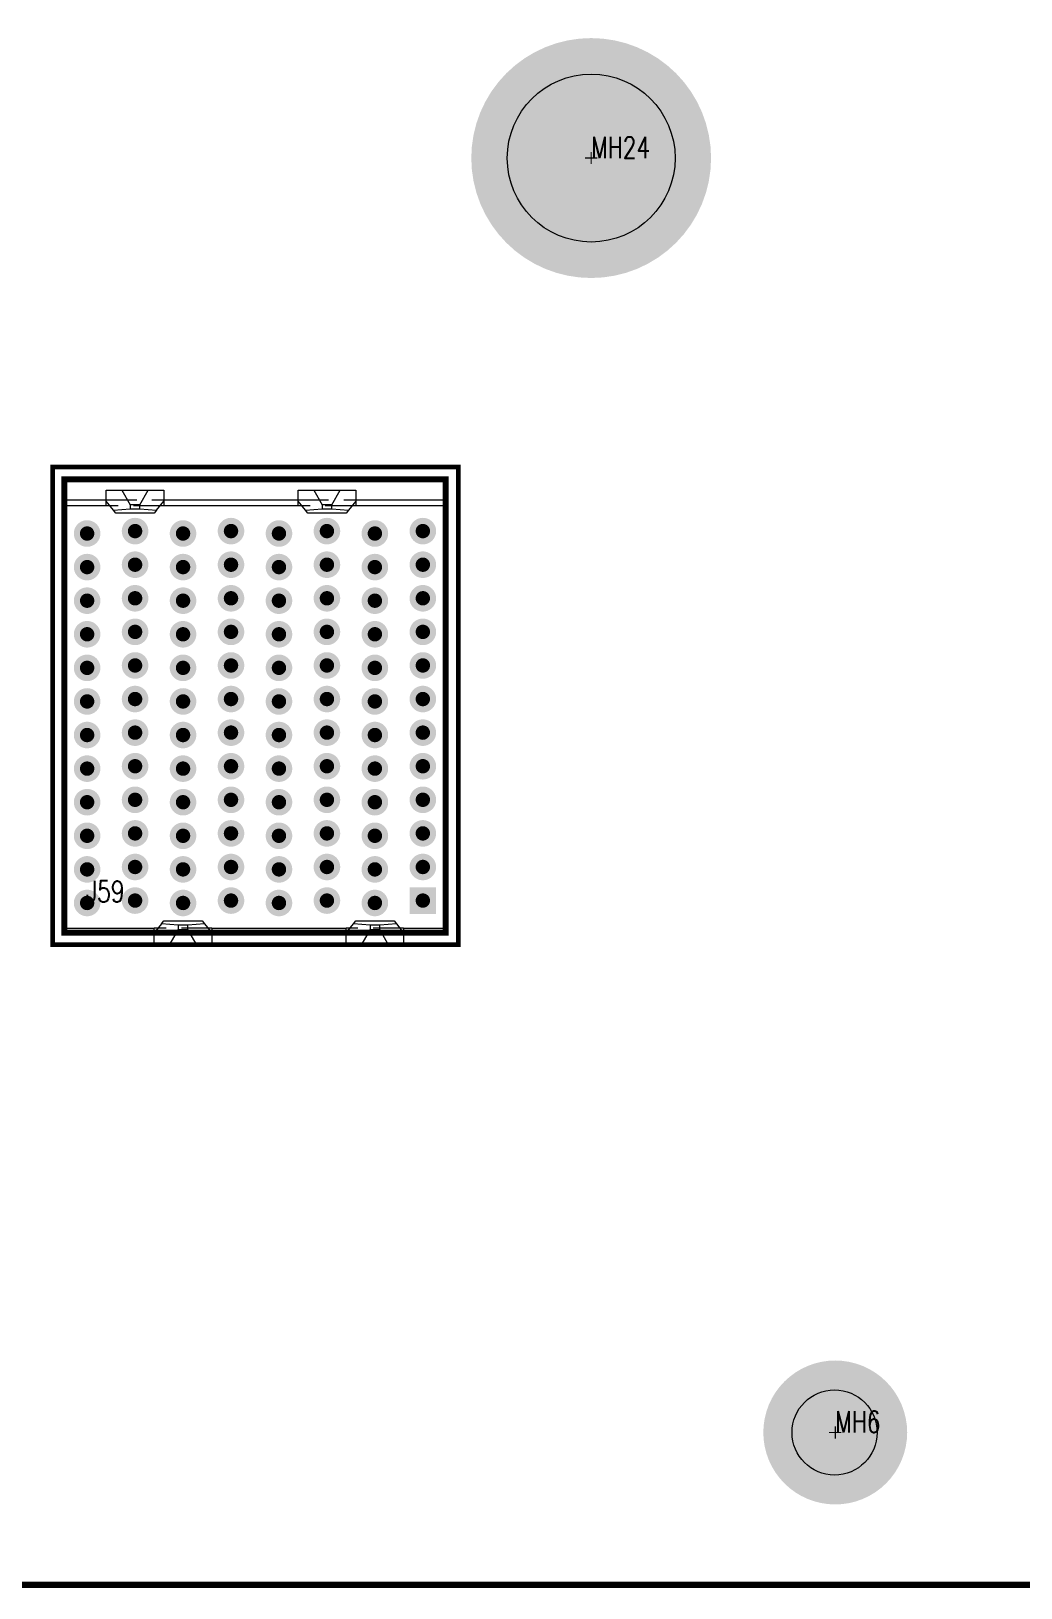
# Model space of a CAD drawing. Header units: millimetres. Extents: x 5 to 1395, y 5 to 415.
# Drawn here: x 1075.8 to 1117.1, y 11.1 to 76 of the extents above; entities that cross this region are included whole.
import ezdxf

# ---------------------------------------------------------------- set-up
doc = ezdxf.new("R2010")
doc.units = ezdxf.units.MM
doc.linetypes.add('HIDDEN', pattern=[1.905, 1.27, -0.635])
for name, color, linetype in [('BOARD_OUTLINE_00', 2, 'Continuous'), ('DRIL_PLTE_THRU_01', 16, 'Continuous'), ('DRIL_PLTE_THRU_02', 146, 'Continuous'), ('DRIL_PLTE_THRU_03', 56, 'Continuous'), ('DRIL_PLTE_THRU_04', 216, 'Continuous'), ('DRIL_PLTE_THRU_05', 34, 'Continuous'), ('DRIL_PLTE_THRU_06', 96, 'Continuous'), ('DRIL_PLTE_THRU_07', 171, 'Continuous'), ('DRIL_PLTE_THRU_08', 176, 'Continuous'), ('DRIL_SYMBOL', 2, 'Continuous'), ('PADS_BOT', 5, 'Continuous'), ('PADS_INNER', 1, 'Continuous'), ('PADS_TOP', 1, 'Continuous'), ('PART_NAME_01', 1, 'Continuous'), ('PART_TOP_2DLINE_26', 5, 'Continuous'), ('PART_TOP_2DLINE_27', 5, 'Continuous')]:
    doc.layers.add(name, color=color, linetype=linetype)
doc.styles.add('W0$127', font='simplex', dxfattribs={"width": 0.75})

# ---------------------------------------------------------------- blocks, each defined once
blk = doc.blocks.new('BOARD_30802')
at = {"layer": 'BOARD_OUTLINE_00', "const_width": 0.254}
blk.add_lwpolyline([(292.4, 279.4), (139.4, 279.4, -1), (132.4, 279.4), (19.4, 279.4, -1), (12.4, 279.4), (0, 279.4), (0, 218.93), (2, 218.93, -1), (2, 211.93), (0, 211.93), (0, 63), (2, 63, -1), (2, 56), (0, 56), (0, 0), (431.8, 0)], format="xyb", dxfattribs=at)
blk = doc.blocks.new('SMOOTH_0$2032')
at = {"const_width": 0.1016}
blk.add_lwpolyline([(-0.0508, 0, 1), (0.0508, 0, 1)], format="xyb", close=True, dxfattribs=at)
blk = doc.blocks.new('SMOOTH_0$254')
at = {"const_width": 0.127}
blk.add_lwpolyline([(-0.0635, 0, 1), (0.0635, 0, 1)], format="xyb", close=True, dxfattribs=at)
blk = doc.blocks.new('PART_BODY_TOP_11')
at = {"layer": 'PART_TOP_2DLINE_26', "const_width": 0.203}
blk.add_lwpolyline([(-8.438, 10.424), (8.478, 10.424), (8.478, -9.489), (-8.438, -9.489)], close=True, dxfattribs=at)
at = {"layer": 'PART_TOP_2DLINE_27', "const_width": 0.254}
blk.add_lwpolyline([(-7.95, -8.992), (7.95, -8.992), (7.95, 9.906), (-7.95, 9.906)], close=True, dxfattribs=at)
at = {"layer": 'PART_TOP_2DLINE_26'}
for p in [(-8.438, 10.424), (8.478, 10.424), (-8.438, -9.489), (8.478, -9.489)]:
    blk.add_blockref('SMOOTH_0$2032', p, dxfattribs=at)
at = {"layer": 'PART_TOP_2DLINE_27'}
for p in [(-7.95, 9.906), (7.95, 9.906), (-7.95, -8.992), (7.95, -8.992)]:
    blk.add_blockref('SMOOTH_0$254', p, dxfattribs=at)
blk = doc.blocks.new('DRIL_SYMBOL_0$599948')
at = {"layer": 'DRIL_SYMBOL', "const_width": 0.0508}
for points in [[(-0.254, 0), (0.254, 0)], [(0, -0.254), (0, 0.254)]]:
    blk.add_lwpolyline(points, dxfattribs=at)
blk = doc.blocks.new('DRIL_HOLE_0$599948')
at = {"const_width": 0.3}
blk.add_lwpolyline([(-0.15, 0, 1), (0.15, 0, 1)], format="xyb", close=True, dxfattribs=at)
blk.add_blockref('DRIL_SYMBOL_0$599948', (0, 0))
blk = doc.blocks.new('PAD_11')
at = {"const_width": 0.554}
blk.add_lwpolyline([(0, -0.277, 1), (0, 0.277, 1)], format="xyb", close=True, dxfattribs=at)
blk = doc.blocks.new('STK_TOP_7')
at = {"layer": 'DRIL_PLTE_THRU_01'}
blk.add_blockref('DRIL_HOLE_0$599948', (0, 0), dxfattribs=at)
at = {"layer": 'DRIL_PLTE_THRU_02'}
blk.add_blockref('DRIL_HOLE_0$599948', (0, 0), dxfattribs=at)
at = {"layer": 'DRIL_PLTE_THRU_03'}
blk.add_blockref('DRIL_HOLE_0$599948', (0, 0), dxfattribs=at)
at = {"layer": 'DRIL_PLTE_THRU_04'}
blk.add_blockref('DRIL_HOLE_0$599948', (0, 0), dxfattribs=at)
at = {"layer": 'DRIL_PLTE_THRU_05'}
blk.add_blockref('DRIL_HOLE_0$599948', (0, 0), dxfattribs=at)
at = {"layer": 'DRIL_PLTE_THRU_06'}
blk.add_blockref('DRIL_HOLE_0$599948', (0, 0), dxfattribs=at)
at = {"layer": 'DRIL_PLTE_THRU_07'}
blk.add_blockref('DRIL_HOLE_0$599948', (0, 0), dxfattribs=at)
at = {"layer": 'DRIL_PLTE_THRU_08'}
blk.add_blockref('DRIL_HOLE_0$599948', (0, 0), dxfattribs=at)
at = {"layer": 'PADS_BOT'}
blk.add_blockref('PAD_11', (0, 0), dxfattribs=at)
at = {"layer": 'PADS_INNER'}
blk.add_blockref('PAD_11', (0, 0), dxfattribs=at)
at = {"layer": 'PADS_TOP'}
blk.add_blockref('PAD_11', (0, 0), dxfattribs=at)
blk = doc.blocks.new('PAD_13')
at = {"const_width": 1.107948}
blk.add_lwpolyline([(-0.553974, 0), (0.553974, 0)], dxfattribs=at)
blk = doc.blocks.new('STK_TOP_82')
at = {"layer": 'DRIL_PLTE_THRU_01'}
blk.add_blockref('DRIL_HOLE_0$599948', (0, 0), dxfattribs=at)
at = {"layer": 'DRIL_PLTE_THRU_02'}
blk.add_blockref('DRIL_HOLE_0$599948', (0, 0), dxfattribs=at)
at = {"layer": 'DRIL_PLTE_THRU_03'}
blk.add_blockref('DRIL_HOLE_0$599948', (0, 0), dxfattribs=at)
at = {"layer": 'DRIL_PLTE_THRU_04'}
blk.add_blockref('DRIL_HOLE_0$599948', (0, 0), dxfattribs=at)
at = {"layer": 'DRIL_PLTE_THRU_05'}
blk.add_blockref('DRIL_HOLE_0$599948', (0, 0), dxfattribs=at)
at = {"layer": 'DRIL_PLTE_THRU_06'}
blk.add_blockref('DRIL_HOLE_0$599948', (0, 0), dxfattribs=at)
at = {"layer": 'DRIL_PLTE_THRU_07'}
blk.add_blockref('DRIL_HOLE_0$599948', (0, 0), dxfattribs=at)
at = {"layer": 'DRIL_PLTE_THRU_08'}
blk.add_blockref('DRIL_HOLE_0$599948', (0, 0), dxfattribs=at)
at = {"layer": 'PADS_BOT'}
blk.add_blockref('PAD_11', (0, 0), dxfattribs=at)
at = {"layer": 'PADS_INNER'}
blk.add_blockref('PAD_11', (0, 0), dxfattribs=at)
at = {"layer": 'PADS_TOP'}
blk.add_blockref('PAD_13', (0, 0), dxfattribs=at)
blk = doc.blocks.new('SYM_TOP_13')
for name, p in [('PART_BODY_TOP_11', (0, 0)), ('STK_TOP_7', (-7, 7.65)), ('STK_TOP_7', (-5, 7.75)), ('STK_TOP_7', (-3, 7.65)), ('STK_TOP_7', (-1, 7.75)), ('STK_TOP_7', (1, 7.65)), ('STK_TOP_7', (3, 7.75)), ('STK_TOP_7', (5, 7.65)), ('STK_TOP_7', (7, 7.75)), ('STK_TOP_7', (-7, 6.25)), ('STK_TOP_7', (-5, 6.35)), ('STK_TOP_7', (-3, 6.25)), ('STK_TOP_7', (-1, 6.35)), ('STK_TOP_7', (1, 6.25)), ('STK_TOP_7', (3, 6.35)), ('STK_TOP_7', (5, 6.25)), ('STK_TOP_7', (7, 6.35)), ('STK_TOP_7', (-7, 4.85)), ('STK_TOP_7', (-5, 4.95)), ('STK_TOP_7', (-3, 4.85)), ('STK_TOP_7', (-1, 4.95)), ('STK_TOP_7', (1, 4.85)), ('STK_TOP_7', (3, 4.95)), ('STK_TOP_7', (5, 4.85)), ('STK_TOP_7', (7, 4.95)), ('STK_TOP_7', (-7, 3.45)), ('STK_TOP_7', (-5, 3.55)), ('STK_TOP_7', (-3, 3.45)), ('STK_TOP_7', (-1, 3.55)), ('STK_TOP_7', (1, 3.45)), ('STK_TOP_7', (3, 3.55)), ('STK_TOP_7', (5, 3.45)), ('STK_TOP_7', (7, 3.55)), ('STK_TOP_7', (-7, 2.05)), ('STK_TOP_7', (-5, 2.15)), ('STK_TOP_7', (-3, 2.05)), ('STK_TOP_7', (-1, 2.15)), ('STK_TOP_7', (1, 2.05)), ('STK_TOP_7', (3, 2.15)), ('STK_TOP_7', (5, 2.05)), ('STK_TOP_7', (7, 2.15)), ('STK_TOP_7', (-5, 0.75)), ('STK_TOP_7', (-1, 0.75)), ('STK_TOP_7', (3, 0.75)), ('STK_TOP_7', (7, 0.75)), ('STK_TOP_7', (-7, 0.65)), ('STK_TOP_7', (-3, 0.65)), ('STK_TOP_7', (1, 0.65)), ('STK_TOP_7', (5, 0.65)), ('STK_TOP_7', (-7, -0.75)), ('STK_TOP_7', (-5, -0.65)), ('STK_TOP_7', (-3, -0.75)), ('STK_TOP_7', (-1, -0.65)), ('STK_TOP_7', (1, -0.75)), ('STK_TOP_7', (3, -0.65)), ('STK_TOP_7', (5, -0.75)), ('STK_TOP_7', (7, -0.65)), ('STK_TOP_7', (-7, -2.15)), ('STK_TOP_7', (-5, -2.05)), ('STK_TOP_7', (-3, -2.15)), ('STK_TOP_7', (-1, -2.05)), ('STK_TOP_7', (1, -2.15)), ('STK_TOP_7', (3, -2.05)), ('STK_TOP_7', (5, -2.15)), ('STK_TOP_7', (7, -2.05)), ('STK_TOP_7', (-7, -3.55)), ('STK_TOP_7', (-5, -3.45)), ('STK_TOP_7', (-3, -3.55)), ('STK_TOP_7', (-1, -3.45)), ('STK_TOP_7', (1, -3.55)), ('STK_TOP_7', (3, -3.45)), ('STK_TOP_7', (5, -3.55)), ('STK_TOP_7', (7, -3.45)), ('STK_TOP_7', (-7, -4.95)), ('STK_TOP_7', (-5, -4.85)), ('STK_TOP_7', (-3, -4.95)), ('STK_TOP_7', (-1, -4.85)), ('STK_TOP_7', (1, -4.95)), ('STK_TOP_7', (3, -4.85)), ('STK_TOP_7', (5, -4.95)), ('STK_TOP_7', (7, -4.85)), ('STK_TOP_7', (-7, -6.35)), ('STK_TOP_7', (-5, -6.25)), ('STK_TOP_7', (-3, -6.35)), ('STK_TOP_7', (-1, -6.25)), ('STK_TOP_7', (1, -6.35)), ('STK_TOP_7', (3, -6.25)), ('STK_TOP_7', (5, -6.35)), ('STK_TOP_7', (7, -6.25)), ('STK_TOP_7', (-5, -7.65)), ('STK_TOP_7', (-1, -7.65)), ('STK_TOP_7', (3, -7.65)), ('STK_TOP_82', (7, -7.65)), ('STK_TOP_7', (-7, -7.75)), ('STK_TOP_7', (-3, -7.75)), ('STK_TOP_7', (1, -7.75)), ('STK_TOP_7', (5, -7.75))]:
    blk.add_blockref(name, p)
blk = doc.blocks.new('PART_TOP_62')
blk.add_blockref('SYM_TOP_13', (0, 0))
at = {"layer": 'PART_NAME_01', "style": 'W0$127', "width": 0.75}
blk.add_text('J59', height=0.889, dxfattribs=at).set_placement((-7.041, -7.711))
blk = doc.blocks.new('DRIL_SYMBOL_3$5')
at = {"layer": 'DRIL_SYMBOL', "const_width": 0.0508}
for points in [[(-0.254, 0), (0.254, 0)], [(0, -0.254), (0, 0.254)]]:
    blk.add_lwpolyline(points, dxfattribs=at)
blk = doc.blocks.new('DRIL_HOLE_3$5')
at = {"const_width": 1.75}
blk.add_lwpolyline([(-0.875, 0, 1), (0.875, 0, 1)], format="xyb", close=True, dxfattribs=at)
blk.add_blockref('DRIL_SYMBOL_3$5', (0, 0))
blk = doc.blocks.new('PAD_26')
at = {"const_width": 3}
blk.add_lwpolyline([(0, -1.5, 1), (0, 1.5, 1)], format="xyb", close=True, dxfattribs=at)
blk = doc.blocks.new('STK_TOP_206')
at = {"layer": 'DRIL_PLTE_THRU_01'}
blk.add_blockref('DRIL_HOLE_3$5', (0, 0), dxfattribs=at)
at = {"layer": 'DRIL_PLTE_THRU_02'}
blk.add_blockref('DRIL_HOLE_3$5', (0, 0), dxfattribs=at)
at = {"layer": 'DRIL_PLTE_THRU_03'}
blk.add_blockref('DRIL_HOLE_3$5', (0, 0), dxfattribs=at)
at = {"layer": 'DRIL_PLTE_THRU_04'}
blk.add_blockref('DRIL_HOLE_3$5', (0, 0), dxfattribs=at)
at = {"layer": 'DRIL_PLTE_THRU_05'}
blk.add_blockref('DRIL_HOLE_3$5', (0, 0), dxfattribs=at)
at = {"layer": 'DRIL_PLTE_THRU_06'}
blk.add_blockref('DRIL_HOLE_3$5', (0, 0), dxfattribs=at)
at = {"layer": 'DRIL_PLTE_THRU_07'}
blk.add_blockref('DRIL_HOLE_3$5', (0, 0), dxfattribs=at)
at = {"layer": 'DRIL_PLTE_THRU_08'}
blk.add_blockref('DRIL_HOLE_3$5', (0, 0), dxfattribs=at)
at = {"layer": 'PADS_BOT'}
blk.add_blockref('PAD_26', (0, 0), dxfattribs=at)
at = {"layer": 'PADS_INNER'}
blk.add_blockref('PAD_26', (0, 0), dxfattribs=at)
at = {"layer": 'PADS_TOP'}
blk.add_blockref('PAD_26', (0, 0), dxfattribs=at)
blk = doc.blocks.new('SYM_TOP_19')
blk.add_blockref('STK_TOP_206', (0, 0))
blk = doc.blocks.new('PART_TOP_359')
blk.add_blockref('SYM_TOP_19', (0, 0))
at = {"layer": 'PART_NAME_01', "style": 'W0$127', "width": 0.75}
blk.add_text('MH6', height=0.889, dxfattribs=at).set_placement((0, 0))
blk = doc.blocks.new('DRIL_SYMBOL_7')
at = {"layer": 'DRIL_SYMBOL', "const_width": 0.0508}
for points in [[(-0.254, 0), (0.254, 0)], [(0, -0.254), (0, 0.254)]]:
    blk.add_lwpolyline(points, dxfattribs=at)
blk = doc.blocks.new('DRIL_HOLE_7')
at = {"const_width": 3.5}
blk.add_lwpolyline([(-1.75, 0, 1), (1.75, 0, 1)], format="xyb", close=True, dxfattribs=at)
blk.add_blockref('DRIL_SYMBOL_7', (0, 0))
blk = doc.blocks.new('PAD_0')
at = {"const_width": 5}
blk.add_lwpolyline([(0, -2.5, 1), (0, 2.5, 1)], format="xyb", close=True, dxfattribs=at)
blk = doc.blocks.new('STK_TOP_205')
at = {"layer": 'DRIL_PLTE_THRU_01'}
blk.add_blockref('DRIL_HOLE_7', (0, 0), dxfattribs=at)
at = {"layer": 'DRIL_PLTE_THRU_02'}
blk.add_blockref('DRIL_HOLE_7', (0, 0), dxfattribs=at)
at = {"layer": 'DRIL_PLTE_THRU_03'}
blk.add_blockref('DRIL_HOLE_7', (0, 0), dxfattribs=at)
at = {"layer": 'DRIL_PLTE_THRU_04'}
blk.add_blockref('DRIL_HOLE_7', (0, 0), dxfattribs=at)
at = {"layer": 'DRIL_PLTE_THRU_05'}
blk.add_blockref('DRIL_HOLE_7', (0, 0), dxfattribs=at)
at = {"layer": 'DRIL_PLTE_THRU_06'}
blk.add_blockref('DRIL_HOLE_7', (0, 0), dxfattribs=at)
at = {"layer": 'DRIL_PLTE_THRU_07'}
blk.add_blockref('DRIL_HOLE_7', (0, 0), dxfattribs=at)
at = {"layer": 'DRIL_PLTE_THRU_08'}
blk.add_blockref('DRIL_HOLE_7', (0, 0), dxfattribs=at)
at = {"layer": 'PADS_BOT'}
blk.add_blockref('PAD_0', (0, 0), dxfattribs=at)
at = {"layer": 'PADS_INNER'}
blk.add_blockref('PAD_0', (0, 0), dxfattribs=at)
at = {"layer": 'PADS_TOP'}
blk.add_blockref('PAD_0', (0, 0), dxfattribs=at)
blk = doc.blocks.new('SYM_TOP_20')
blk.add_blockref('STK_TOP_205', (0, 0))
blk = doc.blocks.new('PART_TOP_349')
blk.add_blockref('SYM_TOP_20', (0, 0))
at = {"layer": 'PART_NAME_01', "style": 'W0$127', "width": 0.75}
blk.add_text('MH24', height=0.889, dxfattribs=at).set_placement((0, 0))
blk = doc.blocks.new('q')
for name, p in [('BOARD_30802', (963.245, 11.209)), ('PART_TOP_349', (1099.145, 70.679)), ('PART_TOP_62', (1085.125, 47.379)), ('PART_TOP_359', (1109.323, 17.559))]:
    blk.add_blockref(name, p)

msp = doc.modelspace()

# ---------------------------------------------------------------- linework, layer by layer
at = {"color": 7, "linetype": 'Continuous', "lineweight": 15}
for p, q in [((1078.9248, 56.3788), (1078.9248, 56.8288)), ((1078.9248, 56.8288), (1079.5784, 56.8288)), ((1079.5784, 56.8288), (1079.9248, 56.2288)), ((1079.5784, 56.8288), (1080.6712, 56.8288)), ((1080.3248, 56.2288), (1080.6712, 56.8288)), ((1080.6712, 56.8288), (1081.3248, 56.8288)), ((1081.3248, 56.8288), (1081.3248, 56.3788)), ((1086.9248, 56.3788), (1086.9248, 56.8288)), ((1086.9248, 56.8288), (1087.5784, 56.8288)), ((1087.5784, 56.8288), (1087.9248, 56.2288)), ((1087.5784, 56.8288), (1088.6712, 56.8288)), ((1088.3248, 56.2288), (1088.6712, 56.8288)), ((1088.6712, 56.8288), (1089.3248, 56.8288)), ((1089.3248, 56.8288), (1089.3248, 56.3788)), ((1077.1748, 56.4288), (1078.9248, 56.4288)), ((1077.1748, 56.4288), (1077.1748, 56.1788)), ((1077.1748, 56.1788), (1077.1748, 38.5788)), ((1078.9248, 56.1788), (1077.1748, 56.1788)), ((1079.2295, 55.9979), (1078.9248, 56.3788)), ((1078.9248, 56.1788), (1078.9248, 56.3788)), ((1079.2295, 55.9979), (1079.9248, 56.0588)), ((1079.3248, 55.8788), (1079.2295, 55.9979)), ((1080.9248, 55.8788), (1079.3248, 55.8788)), ((1080.3248, 56.2288), (1079.9248, 56.2288)), ((1079.9248, 56.2288), (1079.9248, 56.0588)), ((1079.9248, 56.0588), (1080.3248, 56.0588)), ((1080.3248, 56.0588), (1080.3248, 56.2288)), ((1080.3248, 56.0588), (1081.0201, 55.9979)), ((1081.0201, 55.9979), (1080.9248, 55.8788)), ((1081.0201, 55.9979), (1081.3248, 56.3788)), ((1081.3248, 56.4288), (1086.9248, 56.4288)), ((1081.3248, 56.3788), (1081.3248, 56.1788)), ((1086.9248, 56.1788), (1081.3248, 56.1788)), ((1087.2295, 55.9979), (1086.9248, 56.3788)), ((1086.9248, 56.1788), (1086.9248, 56.3788)), ((1087.2295, 55.9979), (1087.9248, 56.0588)), ((1087.3248, 55.8788), (1087.2295, 55.9979)), ((1088.9248, 55.8788), (1087.3248, 55.8788)), ((1087.9248, 56.2288), (1087.9248, 56.0588)), ((1088.3248, 56.2288), (1087.9248, 56.2288)), ((1087.9248, 56.0588), (1088.3248, 56.0588)), ((1088.3248, 56.0588), (1088.3248, 56.2288)), ((1088.3248, 56.0588), (1089.0201, 55.9979)), ((1089.0201, 55.9979), (1088.9248, 55.8788)), ((1089.3248, 56.3788), (1089.0201, 55.9979)), ((1089.3248, 56.4288), (1093.0748, 56.4288)), ((1089.3248, 56.3788), (1089.3248, 56.1788)), ((1093.0748, 56.1788), (1089.3248, 56.1788)), ((1093.0748, 56.4288), (1093.0748, 56.1788)), ((1093.0748, 38.5788), (1093.0748, 56.1788)), ((1077.1748, 38.5788), (1080.9248, 38.5788)), ((1077.1748, 38.5788), (1077.1748, 38.3288)), ((1077.1748, 38.3288), (1080.9248, 38.3288)), ((1081.2295, 38.7596), (1080.9248, 38.3788)), ((1080.9248, 38.3788), (1080.9248, 38.5788)), ((1080.9248, 37.9288), (1080.9248, 38.3788)), ((1081.2295, 38.7596), (1081.3248, 38.8788)), ((1081.9248, 38.6988), (1081.2295, 38.7596)), ((1081.3248, 38.8788), (1082.9248, 38.8788)), ((1081.9248, 38.5288), (1081.5784, 37.9288)), ((1082.3248, 38.6988), (1081.9248, 38.6988)), ((1081.9248, 38.6988), (1081.9248, 38.5288)), ((1081.9248, 38.5288), (1082.3248, 38.5288)), ((1083.0201, 38.7596), (1082.3248, 38.6988)), ((1082.3248, 38.5288), (1082.3248, 38.6988)), ((1082.6712, 37.9288), (1082.3248, 38.5288)), ((1082.9248, 38.8788), (1083.0201, 38.7596)), ((1083.0201, 38.7596), (1083.3248, 38.3788)), ((1083.3248, 38.5788), (1088.9248, 38.5788)), ((1083.3248, 38.5788), (1083.3248, 38.3788)), ((1083.3248, 38.3788), (1083.3248, 37.9288)), ((1088.9248, 38.3288), (1083.3248, 38.3288)), ((1088.9248, 38.3788), (1089.2293, 38.7594)), ((1088.9248, 38.3788), (1088.9248, 38.5788)), ((1088.9248, 37.9288), (1088.9248, 38.3788)), ((1089.2293, 38.7594), (1089.3248, 38.8788)), ((1089.9248, 38.6988), (1089.2293, 38.7594)), ((1089.3248, 38.8788), (1090.9248, 38.8788)), ((1089.9248, 38.5288), (1089.5784, 37.9288)), ((1090.3248, 38.6988), (1089.9248, 38.6988)), ((1089.9248, 38.6988), (1089.9248, 38.5288)), ((1089.9248, 38.5288), (1090.3248, 38.5288)), ((1091.0203, 38.7594), (1090.3248, 38.6988)), ((1090.3248, 38.5288), (1090.3248, 38.6988)), ((1090.6712, 37.9288), (1090.3248, 38.5288)), ((1090.9248, 38.8788), (1091.0203, 38.7594)), ((1091.0203, 38.7594), (1091.3248, 38.3788)), ((1091.3248, 38.5788), (1093.0748, 38.5788)), ((1091.3248, 38.5788), (1091.3248, 38.3788)), ((1091.3248, 38.3788), (1091.3248, 37.9288)), ((1093.0748, 38.3288), (1091.3248, 38.3288)), ((1093.0748, 38.3288), (1093.0748, 38.5788)), ((1081.5784, 37.9288), (1080.9248, 37.9288)), ((1082.6712, 37.9288), (1081.5784, 37.9288)), ((1083.3248, 37.9288), (1082.6712, 37.9288)), ((1089.5784, 37.9288), (1088.9248, 37.9288)), ((1090.6712, 37.9288), (1089.5784, 37.9288)), ((1091.3248, 37.9288), (1090.6712, 37.9288)), ((963.2448, 11.2088), (1395.0448, 11.2088))]:
    msp.add_line(p, q, dxfattribs=at)
at = {"color": 7, "linetype": 'HIDDEN', "lineweight": 0}
for p, q in [((1078.9248, 56.4288), (1081.3248, 56.4288)), ((1081.3248, 56.1788), (1078.9248, 56.1788)), ((1086.9248, 56.4288), (1089.3248, 56.4288)), ((1089.3248, 56.1788), (1086.9248, 56.1788)), ((1083.3248, 38.5788), (1080.9248, 38.5788)), ((1083.3248, 38.3288), (1080.9248, 38.3288)), ((1091.3248, 38.5788), (1088.9248, 38.5788)), ((1091.3248, 38.3288), (1088.9248, 38.3288))]:
    msp.add_line(p, q, dxfattribs=at)
at = {"color": 7, "linetype": 'Continuous', "lineweight": 15}
for centre, radius in [((1099.1448, 70.6788), 3.5), ((1109.2948, 17.5588), 1.775)]:
    msp.add_circle(centre, radius, dxfattribs=at)
at = {"color": 7, "linetype": 'HIDDEN', "lineweight": 0}
for centre in [(1078.1248, 55.0288), (1080.1248, 55.1288), (1082.1248, 55.0288), (1084.1248, 55.1288), (1086.1248, 55.0288), (1088.1248, 55.1288), (1090.1248, 55.0288), (1092.1248, 55.1288), (1080.1248, 53.7288), (1084.1248, 53.7288), (1088.1248, 53.7288), (1092.1248, 53.7288), (1078.1248, 53.6288), (1082.1248, 53.6288), (1086.1248, 53.6288), (1090.1248, 53.6288), (1078.1248, 52.2288), (1080.1248, 52.3288), (1082.1248, 52.2288), (1084.1248, 52.3288), (1086.1248, 52.2288), (1088.1248, 52.3288), (1090.1248, 52.2288), (1092.1248, 52.3288), (1078.1248, 50.8288), (1080.1248, 50.9288), (1082.1248, 50.8288), (1084.1248, 50.9288), (1086.1248, 50.8288), (1088.1248, 50.9288), (1090.1248, 50.8288), (1092.1248, 50.9288), (1078.1248, 49.4288), (1080.1248, 49.5288), (1082.1248, 49.4288), (1084.1248, 49.5288), (1086.1248, 49.4288), (1088.1248, 49.5288), (1090.1248, 49.4288), (1092.1248, 49.5288), (1078.1248, 48.0288), (1080.1248, 48.1288), (1082.1248, 48.0288), (1084.1248, 48.1288), (1086.1248, 48.0288), (1088.1248, 48.1288), (1090.1248, 48.0288), (1092.1248, 48.1288), (1078.1248, 46.6288), (1080.1248, 46.7288), (1082.1248, 46.6288), (1084.1248, 46.7288), (1086.1248, 46.6288), (1088.1248, 46.7288), (1090.1248, 46.6288), (1092.1248, 46.7288), (1078.1248, 45.2288), (1080.1248, 45.3288), (1082.1248, 45.2288), (1084.1248, 45.3288), (1086.1248, 45.2288), (1088.1248, 45.3288), (1090.1248, 45.2288), (1092.1248, 45.3288), (1080.1248, 43.9288), (1084.1248, 43.9288), (1088.1248, 43.9288), (1092.1248, 43.9288), (1078.1248, 43.8288), (1082.1248, 43.8288), (1086.1248, 43.8288), (1090.1248, 43.8288), (1078.1248, 42.4288), (1080.1248, 42.5288), (1082.1248, 42.4288), (1084.1248, 42.5288), (1086.1248, 42.4288), (1088.1248, 42.5288), (1090.1248, 42.4288), (1092.1248, 42.5288), (1078.1248, 41.0288), (1080.1248, 41.1288), (1082.1248, 41.0288), (1084.1248, 41.1288), (1086.1248, 41.0288), (1088.1248, 41.1288), (1090.1248, 41.0288), (1092.1248, 41.1288), (1078.1248, 39.6288), (1080.1248, 39.7288), (1082.1248, 39.6288), (1084.1248, 39.7288), (1086.1248, 39.6288), (1088.1248, 39.7288), (1090.1248, 39.6288), (1092.1248, 39.7288)]:
    msp.add_circle(centre, 0.2, dxfattribs=at)

# ---------------------------------------------------------------- block references
msp.add_blockref('q', (0, 0))

doc.saveas('drawing.dxf')
